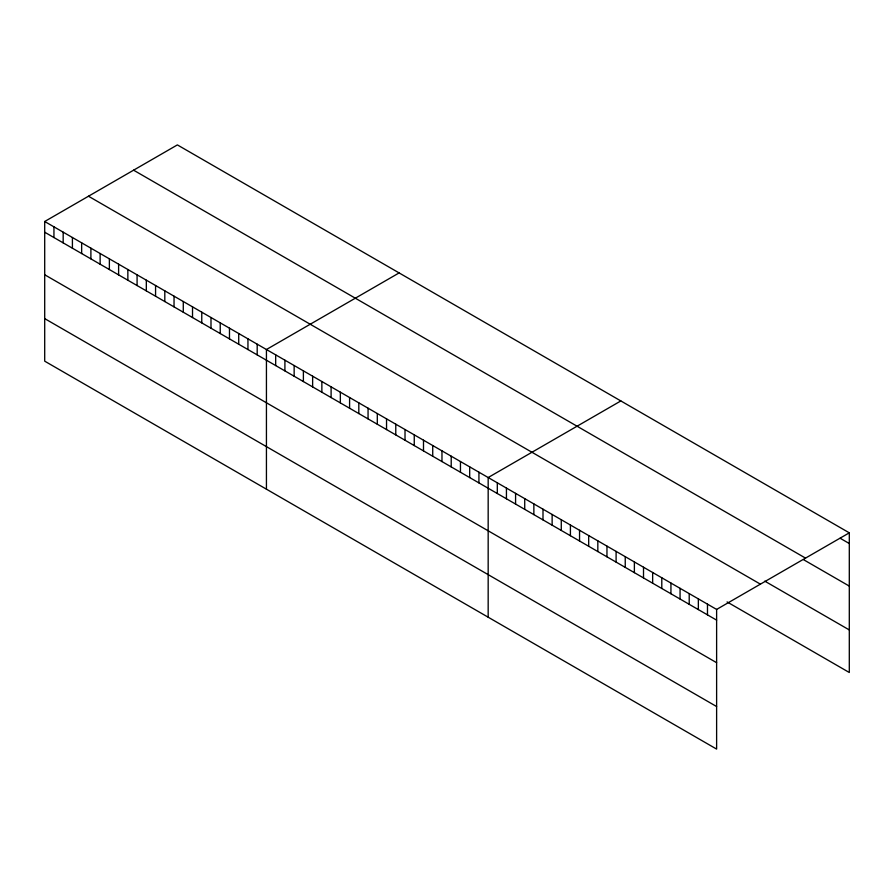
<?xml version="1.0" encoding="UTF-8"?>
<svg xmlns="http://www.w3.org/2000/svg" width="894" height="894" viewBox="0 0 894 894"><rect width="100%" height="100%" fill="white"/><g stroke="black" fill="none" stroke-linecap="round" stroke-linejoin="round"><path stroke-width="1.34" d="M44.7 221.5L716.619 609.429L716.619 749.094L44.7 361.165L44.7 221.5L177.381 144.906L849.3 532.835L849.3 672.5L727.079 601.93M399.115 272.916L266.434 349.52L266.434 489.186M620.849 400.937L488.169 477.541L488.169 617.206M716.619 609.429L849.3 532.835M840.159 538.255L849.3 543.53M133.597 170.184L805.516 558.113M803.605 559.711L849.3 586.095M764.772 581.134L849.3 629.935M88.484 196.222L760.403 584.151M44.7 232.205L716.619 620.134M44.7 274.76L716.619 662.689M44.7 318.61L716.619 706.539M707.478 604.154L707.478 614.86M698.348 598.879L698.348 609.585M689.207 593.605L689.207 604.31M680.066 588.33L680.066 599.036M670.936 583.056L670.936 593.75M661.795 577.781L661.795 588.476M652.654 572.506L652.654 583.201M643.512 567.232L643.512 577.926M634.382 561.946L634.382 572.652M625.241 556.671L625.241 567.377M616.1 551.397L616.1 562.102M606.959 546.122L606.959 556.828M597.829 540.848L597.829 551.553M588.688 535.573L588.688 546.268M579.547 530.298L579.547 540.993M570.417 525.024L570.417 535.718M561.276 519.738L561.276 530.444M552.134 514.463L552.134 525.169M542.993 509.189L542.993 519.895M533.863 503.914L533.863 514.62M524.722 498.64L524.722 509.345M515.581 493.365L515.581 504.071M506.44 488.09L506.44 498.785M497.31 482.816L497.31 493.51M478.927 472.2L478.927 482.905M469.685 466.869L469.685 477.575M460.455 461.539L460.455 472.233M451.213 456.197L451.213 466.903M441.971 450.867L441.971 461.572M432.73 445.536L432.73 456.231M423.499 440.194L423.499 450.9M414.257 434.864L414.257 445.57M405.016 429.533L405.016 440.228M395.774 424.192L395.774 434.897M386.543 418.861L386.543 429.567M377.302 413.531L377.302 424.225M368.06 408.189L368.06 418.895M358.818 402.859L358.818 413.564M349.588 397.528L349.588 408.223M340.346 392.187L340.346 402.892M331.104 386.856L331.104 397.562M321.862 381.526L321.862 392.22M312.632 376.195L312.632 386.89M303.39 370.854L303.39 381.559M294.148 365.523L294.148 376.218M284.907 360.193L284.907 370.887M275.676 354.851L275.676 365.557M257.193 344.19L257.193 354.884M247.951 338.848L247.951 349.554M238.72 333.518L238.72 344.224M229.479 328.187L229.479 338.882M220.237 322.846L220.237 333.551M210.995 317.515L210.995 328.221M201.765 312.185L201.765 322.879M192.523 306.843L192.523 317.549M183.281 301.513L183.281 312.218M174.039 296.182L174.039 306.877M164.809 290.841L164.809 301.546M155.567 285.51L155.567 296.216M146.325 280.18L146.325 290.874M137.084 274.838L137.084 285.544M127.853 269.507L127.853 280.213M118.611 264.177L118.611 274.871M109.37 258.847L109.37 269.541M100.128 253.505L100.128 264.211M90.897 248.174L90.897 258.869M81.656 242.844L81.656 253.538M72.414 237.502L72.414 248.208M63.172 232.172L63.172 242.877M53.942 226.841L53.942 237.536"/></g></svg>
